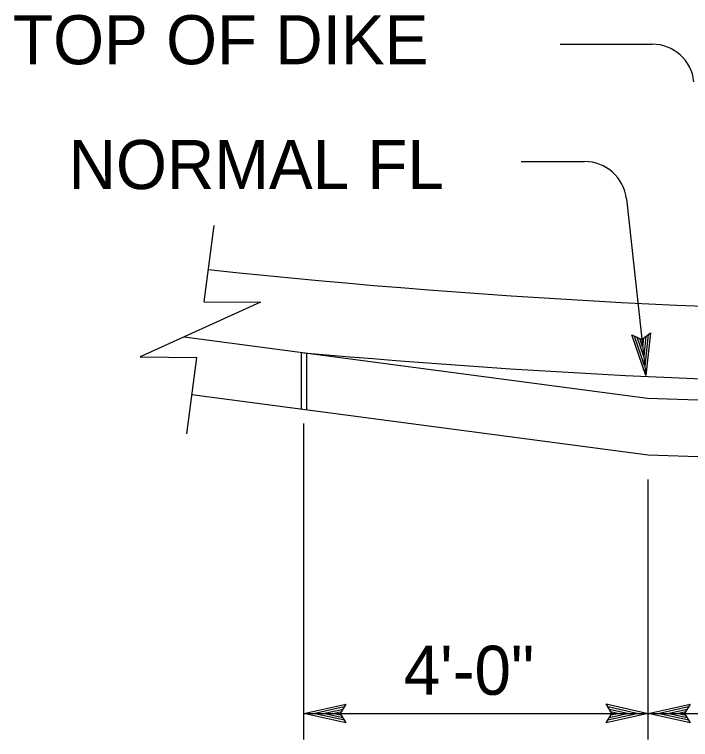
# Model space of a CAD drawing. Extents: x -894 to 866, y -472 to 714.
# Drawn here: x -135.3 to -38.8, y -354.3 to -250.8 of the extents above; entities that cross this region are included whole.
import ezdxf

# ---------------------------------------------------------------- set-up
doc = ezdxf.new("R2010")
doc.units = 0
doc.layers.add('df_DETAIL-anno', color=7, linetype='Continuous')
doc.layers.add('str_Concrete-A', color=7, linetype='Continuous')

msp = doc.modelspace()

# ---------------------------------------------------------------- linework, layer by layer
at = {"layer": 'df_DETAIL-anno'}
for p, q in [((-57.45, -255.09), (-44.32, -255.09)), ((-63.02, -271.82), (-53.97, -271.82)), ((-48, -277.17), (-45.23, -302.37)), ((-45.23, -302.37), (-47.21, -296.55)), ((-47.21, -296.55), (-47.21, -296.55)), ((-47.21, -296.55), (-45.8, -297.2)), ((-45.23, -302.37), (-47.21, -296.55)), ((-47.21, -296.55), (-47.21, -296.55)), ((-47.21, -296.55), (-45.8, -297.2)), ((-45.39, -300.99), (-46.83, -296.75)), ((-45.39, -300.99), (-46.83, -296.75)), ((-45.8, -297.2), (-44.56, -296.26)), ((-45.8, -297.2), (-44.56, -296.26)), ((-45.22, -296.79), (-45.53, -299.63)), ((-45.22, -296.79), (-45.53, -299.63)), ((-44.89, -296.52), (-45.38, -301)), ((-44.89, -296.52), (-45.38, -301)), ((-44.56, -296.26), (-45.23, -302.37)), ((-44.56, -296.26), (-45.23, -302.37)), ((-44.56, -296.26), (-44.56, -296.26)), ((-44.56, -296.26), (-44.56, -296.26)), ((-45.53, -299.63), (-46.46, -296.89)), ((-45.53, -299.63), (-46.46, -296.89)), ((-45.68, -298.25), (-46.08, -297.08)), ((-45.68, -298.25), (-46.08, -297.08)), ((-45.54, -297), (-45.68, -298.25)), ((-45.54, -297), (-45.68, -298.25)), ((-45.23, -302.37), (-45.23, -302.37)), ((-45.23, -302.37), (-45.23, -302.37)), ((-94.03, -354.29), (-94.03, -309.22)), ((-44.88, -354.29), (-44.88, -317.19)), ((-94.03, -350.56), (-88.03, -349.23)), ((-92.64, -350.56), (-88.27, -349.59)), ((-88.03, -349.23), (-88.83, -350.56)), ((-88.03, -349.23), (-88.03, -349.23)), ((-50.08, -350.56), (-50.88, -349.22)), ((-50.88, -349.22), (-50.88, -349.22)), ((-50.88, -349.22), (-44.88, -350.56)), ((-50.67, -349.58), (-46.26, -350.56)), ((-44.88, -350.56), (-38.88, -349.23)), ((-43.49, -350.56), (-39.12, -349.59)), ((-38.88, -349.23), (-39.68, -350.56)), ((-38.88, -349.23), (-38.88, -349.23)), ((-94.03, -350.56), (-55.79, -350.56)), ((-88.03, -351.9), (-94.03, -350.56)), ((-94.03, -350.56), (-94.03, -350.56)), ((-88.25, -351.54), (-92.65, -350.56)), ((-91.27, -350.56), (-88.44, -349.94)), ((-88.48, -351.18), (-91.27, -350.56)), ((-89.89, -350.56), (-88.68, -350.3)), ((-88.66, -350.84), (-89.89, -350.56)), ((-88.83, -350.56), (-88.03, -351.9)), ((-55.79, -350.56), (-44.88, -350.56)), ((-44.88, -350.56), (-50.88, -351.89)), ((-50.88, -351.89), (-50.08, -350.56)), ((-46.27, -350.56), (-50.65, -351.53)), ((-47.65, -350.56), (-50.47, -351.18)), ((-50.43, -349.94), (-47.65, -350.56)), ((-50.26, -350.28), (-49.03, -350.56)), ((-49.03, -350.56), (-50.24, -350.82)), ((-44.88, -350.56), (-7.03, -350.56)), ((-38.88, -351.9), (-44.88, -350.56)), ((-44.88, -350.56), (-44.88, -350.56)), ((-44.88, -350.56), (-44.88, -350.56)), ((-39.1, -351.54), (-43.5, -350.56)), ((-42.12, -350.56), (-39.3, -349.94)), ((-39.33, -351.18), (-42.12, -350.56)), ((-40.74, -350.56), (-39.53, -350.3)), ((-39.51, -350.84), (-40.74, -350.56)), ((-39.68, -350.56), (-38.88, -351.9)), ((-88.03, -351.9), (-88.03, -351.9)), ((-50.88, -351.89), (-50.88, -351.89)), ((-38.88, -351.9), (-38.88, -351.9))]:
    msp.add_line(p, q, dxfattribs=at)
for centre, start in [((-44.32, -261.09), 6.2017), ((-53.97, -277.82), 6.2693)]:
    msp.add_arc(centre, 6, start, 90, dxfattribs=at)
at = {"layer": 'str_Concrete-A'}
for p, q in [((-108.28, -291.84), (-106.85, -280.93)), ((-111.12, -296.86), (-44.97, -305.57)), ((-110.76, -310.67), (-109.33, -299.77)), ((-94.42, -299.06), (-94.42, -307.13)), ((-93.64, -299.11), (-93.64, -307.24)), ((-110.02, -305.07), (-44.88, -313.65)), ((-44.97, -305.57), (-13.99, -306.65)), ((-44.88, -313.65), (-14.02, -314.73))]:
    msp.add_line(p, q, dxfattribs=at)
msp.add_lwpolyline([(-108.28, -291.84), (-100.22, -291.89), (-117.39, -299.71), (-109.33, -299.77)], dxfattribs=at)
msp.add_arc((10.41, 858.2), 1162.01, 264.84315, 275.2118, dxfattribs=at)
msp.add_ellipse((9.75, 818.84), major_axis=(1106.22, -116.29), ratio=0.999984, start_param=4.711366, end_param=4.938152, dxfattribs=at)

# ---------------------------------------------------------------- texts
at = {"layer": 'df_DETAIL-anno'}
for s, p in [('TOP OF DIKE', (-135.55, -257.95)), ('NORMAL FL', (-127.62, -275.75)), ('4\'-0"', (-79.79, -347.91))]:
    msp.add_text(s, height=7, dxfattribs=at).set_placement(p)

doc.saveas('drawing.dxf')
